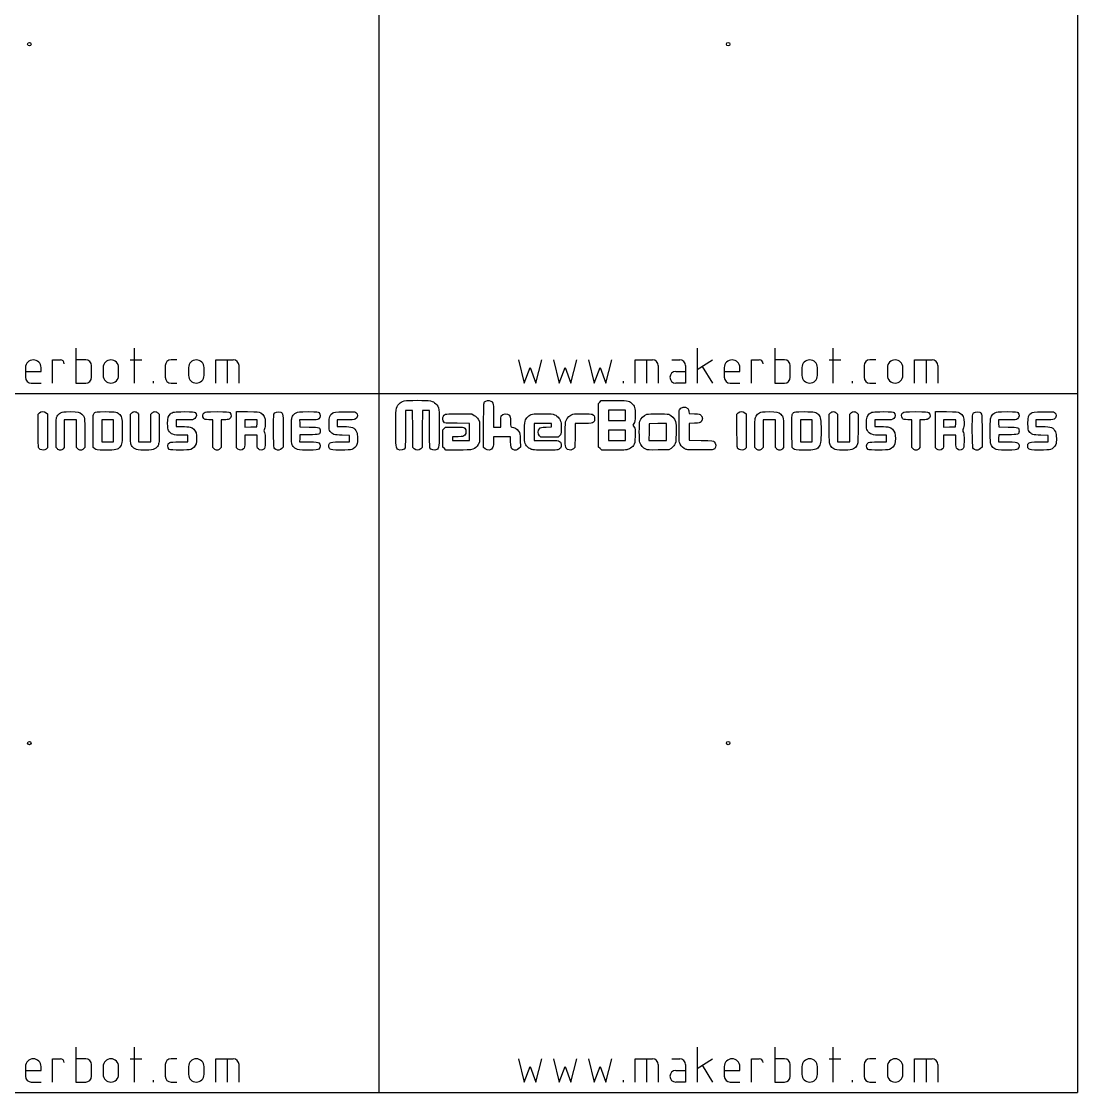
# Model space of a CAD drawing. Header units: millimetres. Extents: x 0 to 600, y 0 to 300.
# Drawn here: x 448.9 to 600, y 0 to 153.2 of the extents above; entities that cross this region are included whole.
import ezdxf

# ---------------------------------------------------------------- set-up
doc = ezdxf.new("R2010")
doc.units = ezdxf.units.MM
doc.layers.get('0').update_dxf_attribs({"linetype": 'CONTINUOUS', "lineweight": 25, "true_color": 0x000000})
doc.layers.add('Text', color=4, linetype='CONTINUOUS', true_color=0x00ffff)

msp = doc.modelspace()

# ---------------------------------------------------------------- linework, layer by layer
for p, q in [((600, 300), (600, 0)), ((500, 200), (500, 100)), ((400, 100), (500, 100)), ((500, 100), (500, 0)), ((500, 100), (600, 100)), ((400, 0), (500, 0)), ((500, 0), (600, 0))]:
    msp.add_line(p, q)
at = {"layer": 'Text'}
for p, q in [((456.67, 106.5), (456.67, 101.5)), ((465, 106.5), (465, 101.5)), ((545.56, 106.5), (545.56, 101.5)), ((556.67, 106.5), (556.67, 101.5)), ((565, 106.5), (565, 101.5)), ((453.33, 101.5), (453.33, 104.83)), ((453.33, 104.83), (454.44, 104.83)), ((458.06, 104.83), (456.67, 104.83)), ((464.44, 104.83), (466.11, 104.83)), ((471.11, 104.83), (470.28, 104.83)), ((476.67, 101.5), (476.67, 104.83)), ((476.67, 104.83), (479.17, 104.83)), ((478.33, 104.83), (478.33, 101.5)), ((520, 104.83), (520.83, 101.5)), ((522.5, 101.5), (523.33, 104.83)), ((525, 104.83), (525.83, 101.5)), ((527.5, 101.5), (528.33, 104.83)), ((530, 104.83), (530.83, 101.5)), ((532.5, 101.5), (533.33, 104.83)), ((536.67, 101.5), (536.67, 104.83)), ((536.67, 104.83), (539.17, 104.83)), ((538.33, 104.83), (538.33, 101.5)), ((541.94, 104.83), (543.06, 104.83)), ((545.56, 103.44), (547.78, 104.83)), ((553.33, 101.5), (553.33, 104.83)), ((553.33, 104.83), (554.44, 104.83)), ((558.06, 104.83), (556.67, 104.83)), ((564.44, 104.83), (566.11, 104.83)), ((571.11, 104.83), (570.28, 104.83)), ((576.67, 101.5), (576.67, 104.83)), ((576.67, 104.83), (579.17, 104.83)), ((578.33, 104.83), (578.33, 101.5)), ((449.44, 103.72), (449.44, 102.33)), ((449.44, 103.17), (451.67, 103.17)), ((451.67, 103.17), (451.67, 103.72)), ((458.89, 102.33), (458.89, 104)), ((460.56, 103.72), (460.56, 102.61)), ((462.78, 102.61), (462.78, 103.72)), ((469.44, 104), (469.44, 102.33)), ((472.78, 103.72), (472.78, 102.61)), ((475, 102.61), (475, 103.72)), ((480, 104), (480, 101.5)), ((520.83, 101.5), (521.67, 103.72)), ((521.67, 103.72), (522.5, 101.5)), ((525.83, 101.5), (526.67, 103.72)), ((526.67, 103.72), (527.5, 101.5)), ((530.83, 101.5), (531.67, 103.72)), ((531.67, 103.72), (532.5, 101.5)), ((540, 104), (540, 101.5)), ((542.5, 103.17), (543.89, 103.17)), ((543.89, 104), (543.89, 101.5)), ((546.29, 103.9), (547.78, 101.5)), ((549.44, 103.72), (549.44, 102.33)), ((549.44, 103.17), (551.67, 103.17)), ((551.67, 103.17), (551.67, 103.72)), ((558.89, 102.33), (558.89, 104)), ((560.56, 103.72), (560.56, 102.61)), ((562.78, 102.61), (562.78, 103.72)), ((569.44, 104), (569.44, 102.33)), ((572.78, 103.72), (572.78, 102.61)), ((575, 102.61), (575, 103.72)), ((580, 104), (580, 101.5)), ((450.28, 101.5), (451.67, 101.5)), ((456.67, 101.5), (458.06, 101.5)), ((467.78, 101.5), (467.78, 101.78)), ((470.28, 101.5), (471.11, 101.5)), ((535, 101.5), (535, 101.78)), ((543.89, 101.5), (542.5, 101.5)), ((550.28, 101.5), (551.67, 101.5)), ((556.67, 101.5), (558.06, 101.5)), ((567.78, 101.5), (567.78, 101.78)), ((570.28, 101.5), (571.11, 101.5)), ((531.45, 98.59), (531.65, 98.8)), ((531.45, 95.47), (531.45, 98.59)), ((531.65, 98.8), (531.85, 99)), ((531.85, 99), (533.57, 99.02)), ((451.26, 97.06), (451.44, 97.24)), ((451.26, 94.71), (451.26, 97.06)), ((452.39, 97.27), (452.58, 97.12)), ((452.58, 97.12), (452.58, 94.67)), ((464.47, 97.06), (464.65, 97.24)), ((464.47, 94.98), (464.47, 97.06)), ((465.46, 97.24), (465.64, 97.06)), ((465.64, 97.06), (465.64, 95.08)), ((467.4, 97.06), (467.58, 97.24)), ((467.4, 95.08), (467.4, 97.06)), ((468.4, 97.24), (468.58, 97.06)), ((468.58, 97.06), (468.58, 94.98)), ((479.66, 94.82), (479.66, 97.42)), ((479.66, 97.42), (481.22, 97.42)), ((504.33, 97.57), (503.82, 97.57)), ((503.82, 97.57), (503.82, 94.97)), ((504.84, 97.57), (504.33, 97.57)), ((504.86, 94.92), (504.84, 97.57)), ((506.25, 97.57), (506.23, 94.92)), ((506.76, 97.57), (506.25, 97.57)), ((507.27, 97.57), (506.76, 97.57)), ((507.27, 94.97), (507.27, 97.57)), ((511.53, 97.11), (513.32, 97.09)), ((513.32, 97.09), (513.67, 96.89)), ((516.44, 96.74), (516.44, 95.22)), ((534.09, 97.64), (532.88, 97.64)), ((532.88, 97.64), (532.88, 96.91)), ((532.88, 96.91), (532.88, 96.17)), ((535.3, 97.64), (534.09, 97.64)), ((535.3, 96.91), (535.3, 97.64)), ((535.3, 96.17), (535.3, 96.91)), ((535.3, 96.91), (535.3, 96.91)), ((544.38, 97.43), (544.42, 97.14)), ((544.42, 97.14), (545.18, 97.12)), ((551.26, 97.06), (551.44, 97.24)), ((551.26, 94.71), (551.26, 97.06)), ((552.39, 97.27), (552.58, 97.12)), ((552.58, 97.12), (552.58, 94.67)), ((564.47, 97.06), (564.65, 97.24)), ((564.47, 94.98), (564.47, 97.06)), ((565.46, 97.24), (565.64, 97.06)), ((565.64, 97.06), (565.64, 95.08)), ((567.4, 97.06), (567.58, 97.24)), ((567.4, 95.08), (567.4, 97.06)), ((568.4, 97.24), (568.58, 97.06)), ((568.58, 97.06), (568.58, 94.98)), ((579.66, 94.82), (579.66, 97.42)), ((579.66, 97.42), (581.22, 97.42)), ((455.88, 96.25), (455, 96.25)), ((455, 96.25), (455, 94.26)), ((456.76, 96.25), (455.88, 96.25)), ((456.76, 94.26), (456.76, 96.25)), ((461.2, 96.25), (460.36, 96.25)), ((460.36, 96.25), (460.36, 94.67)), ((462.04, 96.25), (461.2, 96.25)), ((462.04, 94.67), (462.04, 96.25)), ((465.64, 95.08), (465.64, 93.09)), ((467.4, 93.09), (467.4, 95.08)), ((472.24, 96.25), (471, 96.25)), ((471, 96.25), (471, 95.77)), ((471, 95.77), (471, 95.29)), ((471, 95.29), (471.86, 95.29)), ((476.28, 96.23), (475.69, 96.26)), ((476.28, 94.26), (476.28, 96.23)), ((477.93, 96.25), (477.45, 96.25)), ((477.45, 96.25), (477.45, 94.26)), ((481.71, 96.25), (480.83, 96.25)), ((480.83, 96.25), (480.83, 95.73)), ((480.83, 95.73), (480.83, 95.22)), ((480.83, 95.22), (481.69, 95.24)), ((481.69, 95.24), (482.55, 95.26)), ((482.6, 96.25), (481.71, 96.25)), ((482.55, 95.26), (482.58, 95.75)), ((482.58, 95.75), (482.6, 96.25)), ((482.58, 95.75), (482.58, 95.75)), ((489.95, 96.25), (488.67, 96.25)), ((488.67, 96.25), (488.7, 95.75)), ((488.7, 95.75), (488.72, 95.26)), ((488.72, 95.26), (490.06, 95.22)), ((495.24, 96.25), (494.04, 96.25)), ((494.04, 96.25), (494.04, 95.77)), ((494.04, 95.77), (494.04, 95.29)), ((494.04, 95.29), (494.94, 95.29)), ((509.37, 95.01), (509.57, 95.22)), ((509.57, 95.22), (510.84, 95.22)), ((512.99, 95.73), (511.22, 95.75)), ((512.99, 94.52), (512.99, 95.73)), ((514.22, 96.34), (514.42, 95.99)), ((514.42, 95.99), (514.42, 94.52)), ((515.01, 92.27), (515.01, 95.46)), ((516.44, 95.22), (516.95, 95.22)), ((516.95, 95.22), (517.47, 95.22)), ((517.47, 95.22), (517.47, 95.96)), ((523.48, 95.73), (522.24, 95.73)), ((522.24, 95.73), (522.24, 94.52)), ((524.73, 95.73), (523.48, 95.73)), ((523.96, 95.21), (524.73, 95.23)), ((524.73, 95.48), (524.73, 95.73)), ((524.73, 95.23), (524.73, 95.48)), ((528.12, 95.73), (528.09, 94)), ((529.33, 95.73), (528.12, 95.73)), ((531.45, 92.35), (531.45, 95.47)), ((532.88, 96.17), (534.09, 96.17)), ((534.09, 96.17), (535.3, 96.17)), ((536.52, 95.73), (536.36, 95.48)), ((536.36, 95.48), (536.53, 95.22)), ((538.71, 95.7), (538.69, 94.51)), ((539.94, 95.72), (538.71, 95.7)), ((541.17, 95.74), (539.94, 95.72)), ((541.17, 94.53), (541.17, 95.74)), ((545.17, 95.75), (544.4, 95.72)), ((544.4, 95.72), (544.4, 94.52)), ((555.88, 96.25), (555, 96.25)), ((555, 96.25), (555, 94.26)), ((556.76, 96.25), (555.88, 96.25)), ((556.76, 94.26), (556.76, 96.25)), ((561.2, 96.25), (560.36, 96.25)), ((560.36, 96.25), (560.36, 94.67)), ((562.04, 96.25), (561.2, 96.25)), ((562.04, 94.67), (562.04, 96.25)), ((565.64, 95.08), (565.64, 93.09)), ((567.4, 93.09), (567.4, 95.08)), ((572.24, 96.25), (571, 96.25)), ((571, 96.25), (571, 95.77)), ((571, 95.77), (571, 95.29)), ((571, 95.29), (571.86, 95.29)), ((576.28, 96.23), (575.69, 96.26)), ((576.28, 94.26), (576.28, 96.23)), ((577.93, 96.25), (577.45, 96.25)), ((577.45, 96.25), (577.45, 94.26)), ((581.71, 96.25), (580.83, 96.25)), ((580.83, 96.25), (580.83, 95.73)), ((580.83, 95.73), (580.83, 95.22)), ((580.83, 95.22), (581.69, 95.24)), ((581.69, 95.24), (582.55, 95.26)), ((582.6, 96.25), (581.71, 96.25)), ((582.55, 95.26), (582.58, 95.75)), ((582.58, 95.75), (582.6, 96.25)), ((582.58, 95.75), (582.58, 95.75)), ((589.95, 96.25), (588.67, 96.25)), ((588.67, 96.25), (588.7, 95.75)), ((588.7, 95.75), (588.72, 95.26)), ((588.72, 95.26), (590.06, 95.22)), ((595.24, 96.25), (594.04, 96.25)), ((594.04, 96.25), (594.04, 95.77)), ((594.04, 95.77), (594.04, 95.29)), ((594.04, 95.29), (594.94, 95.29)), ((452.58, 94.67), (452.58, 92.22)), ((453.83, 92.28), (453.83, 94.39)), ((455, 94.26), (455, 92.28)), ((456.76, 92.28), (456.76, 94.26)), ((457.94, 94.34), (457.94, 92.28)), ((459.15, 92.27), (459.12, 94.46)), ((460.36, 94.67), (460.36, 93.09)), ((462.04, 93.09), (462.04, 94.67)), ((462.04, 94.67), (462.04, 94.67)), ((472.68, 94.05), (471.86, 94.05)), ((472.68, 93.57), (472.68, 94.05)), ((472.68, 93.09), (472.68, 93.57)), ((476.28, 92.28), (476.28, 94.26)), ((477.45, 94.26), (477.45, 92.28)), ((479.66, 92.22), (479.66, 94.82)), ((481.71, 94.05), (480.83, 94.05)), ((480.83, 94.05), (480.83, 93.16)), ((482.59, 94.05), (481.71, 94.05)), ((482.59, 93.16), (482.59, 94.05)), ((486.33, 94.62), (486.33, 92.35)), ((488.7, 93.59), (488.67, 93.09)), ((488.72, 94.08), (488.7, 93.59)), ((490.03, 94.1), (488.72, 94.08)), ((495.8, 94.03), (494.75, 94.06)), ((495.8, 93.56), (495.8, 94.03)), ((495.8, 93.09), (495.8, 93.56)), ((504.88, 92.27), (504.86, 94.92)), ((506.23, 94.92), (506.2, 92.27)), ((509.18, 94.81), (509.37, 95.01)), ((509.18, 93.58), (509.18, 94.81)), ((509.18, 92.35), (509.18, 93.58)), ((511.35, 93.84), (510.57, 93.81)), ((510.57, 93.81), (510.57, 93.56)), ((510.57, 93.56), (510.57, 93.31)), ((512.99, 93.31), (512.99, 94.52)), ((514.42, 94.52), (514.42, 93.06)), ((517.65, 93.83), (516.44, 93.83)), ((516.44, 93.83), (516.44, 93.2)), ((518.86, 93.83), (517.65, 93.83)), ((518.86, 93.13), (518.86, 93.83)), ((522.24, 94.52), (522.24, 93.31)), ((523.19, 93.79), (523, 93.98)), ((524.44, 93.79), (523.19, 93.79)), ((525.68, 93.79), (524.44, 93.79)), ((525.89, 93.99), (525.68, 93.79)), ((528.09, 94), (528.07, 92.27)), ((534.09, 94.78), (532.88, 94.78)), ((532.88, 94.78), (532.88, 94.05)), ((532.88, 94.05), (532.88, 93.31)), ((535.3, 94.78), (534.09, 94.78)), ((535.3, 94.05), (535.3, 94.78)), ((535.3, 93.31), (535.3, 94.05)), ((535.3, 94.05), (535.3, 94.05)), ((538.69, 94.51), (538.67, 93.31)), ((541.17, 93.31), (541.17, 94.53)), ((541.17, 94.53), (541.17, 94.53)), ((544.4, 94.52), (544.4, 93.32)), ((552.58, 94.67), (552.58, 92.22)), ((553.83, 92.28), (553.83, 94.39)), ((555, 94.26), (555, 92.28)), ((556.76, 92.28), (556.76, 94.26)), ((557.94, 94.34), (557.94, 92.28)), ((559.15, 92.27), (559.12, 94.46)), ((560.36, 94.67), (560.36, 93.09)), ((562.04, 93.09), (562.04, 94.67)), ((562.04, 94.67), (562.04, 94.67)), ((572.68, 94.05), (571.86, 94.05)), ((572.68, 93.57), (572.68, 94.05)), ((572.68, 93.09), (572.68, 93.57)), ((576.28, 92.28), (576.28, 94.26)), ((577.45, 94.26), (577.45, 92.28)), ((579.66, 92.22), (579.66, 94.82)), ((581.71, 94.05), (580.83, 94.05)), ((580.83, 94.05), (580.83, 93.16)), ((582.59, 94.05), (581.71, 94.05)), ((582.59, 93.16), (582.59, 94.05)), ((586.33, 94.62), (586.33, 92.35)), ((588.7, 93.59), (588.67, 93.09)), ((588.72, 94.08), (588.7, 93.59)), ((590.03, 94.1), (588.72, 94.08)), ((595.8, 94.03), (594.75, 94.06)), ((595.8, 93.56), (595.8, 94.03)), ((595.8, 93.09), (595.8, 93.56)), ((451.57, 91.99), (451.57, 91.99)), ((452.58, 92.22), (452.39, 92.07)), ((454.01, 92.1), (453.83, 92.28)), ((454.01, 92.1), (454.01, 92.1)), ((455, 92.28), (454.82, 92.1)), ((456.94, 92.1), (456.76, 92.28)), ((457.94, 92.28), (457.76, 92.1)), ((459.35, 92.1), (459.15, 92.27)), ((459.35, 92.1), (459.35, 92.1)), ((460.36, 93.09), (461.2, 93.09)), ((461.2, 93.09), (462.04, 93.09)), ((465.12, 92.09), (465.12, 92.09)), ((465.64, 93.09), (466.52, 93.09)), ((466.52, 93.09), (467.4, 93.09)), ((470.02, 92.01), (470.02, 92.01)), ((471.48, 93.09), (472.68, 93.09)), ((476.46, 92.1), (476.28, 92.28)), ((476.46, 92.1), (476.46, 92.1)), ((477.45, 92.28), (477.27, 92.1)), ((479.85, 92.07), (479.66, 92.22)), ((479.85, 92.07), (479.85, 92.07)), ((485.26, 92), (485.26, 92)), ((486.33, 92.35), (486.12, 92.13)), ((488.16, 92.09), (488.16, 92.09)), ((488.67, 93.09), (489.95, 93.09)), ((493.06, 92.07), (493.06, 92.07)), ((494.52, 93.09), (495.8, 93.09)), ((502.77, 92), (502.77, 92)), ((505.09, 92.1), (504.88, 92.27)), ((506.2, 92.27), (506, 92.1)), ((509.39, 92.13), (509.18, 92.35)), ((509.61, 91.92), (509.39, 92.13)), ((509.39, 92.13), (509.39, 92.13)), ((510.57, 93.31), (511.78, 93.31)), ((511.78, 93.31), (512.99, 93.31)), ((514.42, 93.06), (514.22, 92.71)), ((515.22, 92.1), (515.01, 92.27)), ((515.22, 92.1), (515.22, 92.1)), ((520.27, 92.36), (520.05, 92.14)), ((520.25, 93.34), (520.27, 92.36)), ((521.76, 92.06), (521.76, 92.06)), ((522.24, 93.31), (523.96, 93.31)), ((527.01, 92.01), (527.01, 92.01)), ((528.07, 92.27), (527.87, 92.1)), ((531.69, 92.13), (531.45, 92.35)), ((531.93, 91.92), (531.69, 92.13)), ((531.69, 92.13), (531.69, 92.13)), ((532.88, 93.31), (534.09, 93.31)), ((534.09, 93.31), (535.3, 93.31)), ((538.2, 92.05), (538.2, 92.05)), ((538.67, 93.31), (539.92, 93.31)), ((539.92, 93.31), (541.17, 93.31)), ((541.51, 91.96), (540, 91.94)), ((541.82, 92.16), (541.51, 91.96)), ((543.99, 92.01), (543.99, 92.01)), ((544.4, 93.32), (546.12, 93.3)), ((551.57, 91.99), (551.57, 91.99)), ((552.58, 92.22), (552.39, 92.07)), ((554.01, 92.1), (553.83, 92.28)), ((554.01, 92.1), (554.01, 92.1)), ((555, 92.28), (554.82, 92.1)), ((556.94, 92.1), (556.76, 92.28)), ((557.94, 92.28), (557.76, 92.1)), ((559.35, 92.1), (559.15, 92.27)), ((559.35, 92.1), (559.35, 92.1)), ((560.36, 93.09), (561.2, 93.09)), ((561.2, 93.09), (562.04, 93.09)), ((565.12, 92.09), (565.12, 92.09)), ((565.64, 93.09), (566.52, 93.09)), ((566.52, 93.09), (567.4, 93.09)), ((570.02, 92.01), (570.02, 92.01)), ((571.48, 93.09), (572.68, 93.09)), ((576.46, 92.1), (576.28, 92.28)), ((576.46, 92.1), (576.46, 92.1)), ((577.45, 92.28), (577.27, 92.1)), ((579.85, 92.07), (579.66, 92.22)), ((579.85, 92.07), (579.85, 92.07)), ((585.26, 92), (585.26, 92)), ((586.33, 92.35), (586.12, 92.13)), ((588.16, 92.09), (588.16, 92.09)), ((588.67, 93.09), (589.95, 93.09)), ((593.06, 92.07), (593.06, 92.07)), ((594.52, 93.09), (595.8, 93.09)), ((511.36, 91.92), (509.61, 91.92)), ((533.71, 91.92), (531.93, 91.92)), ((456.67, 6.5), (456.67, 1.5)), ((465, 6.5), (465, 1.5)), ((545.56, 6.5), (545.56, 1.5)), ((556.67, 6.5), (556.67, 1.5)), ((565, 6.5), (565, 1.5)), ((453.33, 1.5), (453.33, 4.83)), ((453.33, 4.83), (454.44, 4.83)), ((458.06, 4.83), (456.67, 4.83)), ((464.44, 4.83), (466.11, 4.83)), ((471.11, 4.83), (470.28, 4.83)), ((476.67, 1.5), (476.67, 4.83)), ((476.67, 4.83), (479.17, 4.83)), ((478.33, 4.83), (478.33, 1.5)), ((520, 4.83), (520.83, 1.5)), ((522.5, 1.5), (523.33, 4.83)), ((525, 4.83), (525.83, 1.5)), ((527.5, 1.5), (528.33, 4.83)), ((530, 4.83), (530.83, 1.5)), ((532.5, 1.5), (533.33, 4.83)), ((536.67, 1.5), (536.67, 4.83)), ((536.67, 4.83), (539.17, 4.83)), ((538.33, 4.83), (538.33, 1.5)), ((541.94, 4.83), (543.06, 4.83)), ((545.56, 3.44), (547.78, 4.83)), ((553.33, 1.5), (553.33, 4.83)), ((553.33, 4.83), (554.44, 4.83)), ((558.06, 4.83), (556.67, 4.83)), ((564.44, 4.83), (566.11, 4.83)), ((571.11, 4.83), (570.28, 4.83)), ((576.67, 1.5), (576.67, 4.83)), ((576.67, 4.83), (579.17, 4.83)), ((578.33, 4.83), (578.33, 1.5)), ((449.44, 3.72), (449.44, 2.33)), ((449.44, 3.17), (451.67, 3.17)), ((451.67, 3.17), (451.67, 3.72)), ((458.89, 2.33), (458.89, 4)), ((460.56, 3.72), (460.56, 2.61)), ((462.78, 2.61), (462.78, 3.72)), ((469.44, 4), (469.44, 2.33)), ((472.78, 3.72), (472.78, 2.61)), ((475, 2.61), (475, 3.72)), ((480, 4), (480, 1.5)), ((520.83, 1.5), (521.67, 3.72)), ((521.67, 3.72), (522.5, 1.5)), ((525.83, 1.5), (526.67, 3.72)), ((526.67, 3.72), (527.5, 1.5)), ((530.83, 1.5), (531.67, 3.72)), ((531.67, 3.72), (532.5, 1.5)), ((540, 4), (540, 1.5)), ((542.5, 3.17), (543.89, 3.17)), ((543.89, 4), (543.89, 1.5)), ((546.29, 3.9), (547.78, 1.5)), ((549.44, 3.72), (549.44, 2.33)), ((549.44, 3.17), (551.67, 3.17)), ((551.67, 3.17), (551.67, 3.72)), ((558.89, 2.33), (558.89, 4)), ((560.56, 3.72), (560.56, 2.61)), ((562.78, 2.61), (562.78, 3.72)), ((569.44, 4), (569.44, 2.33)), ((572.78, 3.72), (572.78, 2.61)), ((575, 2.61), (575, 3.72)), ((580, 4), (580, 1.5)), ((467.78, 1.5), (467.78, 1.78)), ((535, 1.5), (535, 1.78)), ((567.78, 1.5), (567.78, 1.78)), ((450.28, 1.5), (451.67, 1.5)), ((456.67, 1.5), (458.06, 1.5)), ((470.28, 1.5), (471.11, 1.5)), ((543.89, 1.5), (542.5, 1.5)), ((550.28, 1.5), (551.67, 1.5)), ((556.67, 1.5), (558.06, 1.5)), ((570.28, 1.5), (571.11, 1.5))]:
    msp.add_line(p, q, dxfattribs=at)
for centre in [(450, 150), (550, 150), (450, 50), (550, 50)]:
    msp.add_circle(centre, 0.25, dxfattribs=at)
for centre, radius, start, end in [((450.56, 103.72), 1.11, 0, 180), ((454.44, 104.28), 0.556, 0, 90), ((458.06, 104), 0.833, 0, 90), ((461.67, 103.72), 1.11, 0, 180), ((470.28, 104), 0.833, 90, 180), ((473.89, 103.72), 1.11, 0, 180), ((479.17, 104), 0.833, 0, 90), ((539.17, 104), 0.833, 0, 90), ((543.06, 104), 0.833, 0, 90), ((550.56, 103.72), 1.11, 0, 180), ((554.44, 104.28), 0.556, 0, 90), ((558.06, 104), 0.833, 0, 90), ((561.67, 103.72), 1.11, 0, 180), ((570.28, 104), 0.833, 90, 180), ((573.89, 103.72), 1.11, 0, 180), ((579.17, 104), 0.833, 0, 90), ((542.5, 102.33), 0.833, 90, 270), ((450.28, 102.33), 0.833, 180, 270), ((458.06, 102.33), 0.833, 270, 0), ((461.67, 102.61), 1.11, 180, 0), ((470.28, 102.33), 0.833, 180, 270), ((473.89, 102.61), 1.11, 180, 0), ((550.28, 102.33), 0.833, 180, 270), ((558.06, 102.33), 0.833, 270, 0), ((561.67, 102.61), 1.11, 180, 0), ((570.28, 102.33), 0.833, 180, 270), ((573.89, 102.61), 1.11, 180, 0), ((450.56, 3.72), 1.11, 0, 180), ((454.44, 4.28), 0.556, 0, 90), ((458.06, 4), 0.833, 0, 90), ((461.67, 3.72), 1.11, 0, 180), ((470.28, 4), 0.833, 90, 180), ((473.89, 3.72), 1.11, 0, 180), ((479.17, 4), 0.833, 0, 90), ((539.17, 4), 0.833, 0, 90), ((543.06, 4), 0.833, 0, 90), ((550.56, 3.72), 1.11, 0, 180), ((554.44, 4.28), 0.556, 0, 90), ((558.06, 4), 0.833, 0, 90), ((561.67, 3.72), 1.11, 0, 180), ((570.28, 4), 0.833, 90, 180), ((573.89, 3.72), 1.11, 0, 180), ((579.17, 4), 0.833, 0, 90), ((542.5, 2.33), 0.833, 90, 270), ((450.28, 2.33), 0.833, 180, 270), ((458.06, 2.33), 0.833, 270, 0), ((461.67, 2.61), 1.11, 180, 0), ((470.28, 2.33), 0.833, 180, 270), ((473.89, 2.61), 1.11, 180, 0), ((550.28, 2.33), 0.833, 180, 270), ((558.06, 2.33), 0.833, 270, 0), ((561.67, 2.61), 1.11, 180, 0), ((570.28, 2.33), 0.833, 180, 270), ((573.89, 2.61), 1.11, 180, 0)]:
    msp.add_arc(centre, radius, start, end, dxfattribs=at)
for points in [[(502.43, 94.99), (502.43, 97.8), (502.46, 98.03), (502.88, 98.5)], [(502.88, 98.5), (503.33, 98.98), (503.6, 99.04), (505.55, 99.04)], [(505.55, 99.04), (507.42, 99.04), (507.72, 98.98), (508.16, 98.55)], [(508.16, 98.55), (508.64, 98.08), (508.66, 97.89), (508.66, 95.06)], [(515.01, 95.46), (515.01, 98.49), (515.02, 98.66), (515.15, 98.81)], [(515.15, 98.81), (515.34, 99.02), (515.74, 99.08), (516.04, 98.94)], [(516.04, 98.94), (516.39, 98.77), (516.44, 98.51), (516.44, 96.74)], [(533.57, 99.02), (535.51, 99.05), (535.75, 99.01), (536.18, 98.63)], [(536.18, 98.63), (536.63, 98.22), (536.69, 98.01), (536.69, 96.93)], [(543.02, 97.66), (543.14, 98.08), (543.9, 98.21), (544.21, 97.87)], [(451.44, 97.24), (451.67, 97.47), (452.11, 97.49), (452.39, 97.27)], [(453.83, 94.39), (453.83, 96.44), (453.83, 96.51), (453.99, 96.79)], [(453.99, 96.79), (454.09, 96.97), (454.28, 97.14), (454.48, 97.25)], [(454.48, 97.25), (454.77, 97.41), (454.9, 97.42), (455.85, 97.42)], [(455.85, 97.42), (456.97, 97.42), (457.19, 97.38), (457.52, 97.07)], [(457.52, 97.07), (457.92, 96.7), (457.94, 96.58), (457.94, 94.34)], [(459.12, 94.46), (459.11, 95.67), (459.12, 96.76), (459.15, 96.89)], [(459.15, 96.89), (459.17, 97.02), (459.26, 97.19), (459.35, 97.28)], [(459.35, 97.28), (459.49, 97.41), (459.61, 97.42), (460.89, 97.42)], [(460.89, 97.42), (462.42, 97.42), (462.62, 97.38), (462.94, 96.99)], [(462.94, 96.99), (463.25, 96.63), (463.29, 96.33), (463.29, 94.67)], [(464.65, 97.24), (464.76, 97.36), (464.91, 97.42), (465.05, 97.42)], [(465.05, 97.42), (465.2, 97.42), (465.35, 97.36), (465.46, 97.24)], [(467.58, 97.24), (467.69, 97.36), (467.85, 97.42), (467.99, 97.42)], [(467.99, 97.42), (468.13, 97.42), (468.28, 97.36), (468.4, 97.24)], [(469.79, 95.73), (469.79, 96.56), (469.86, 96.79), (470.2, 97.11)], [(470.2, 97.11), (470.5, 97.38), (470.74, 97.42), (472.17, 97.42)], [(472.17, 97.42), (473.41, 97.42), (473.57, 97.41), (473.72, 97.28)], [(473.72, 97.28), (473.97, 97.08), (473.95, 96.65), (473.69, 96.42)], [(474.95, 96.46), (474.75, 96.71), (474.77, 97.08), (475.01, 97.27)], [(475.01, 97.27), (475.19, 97.41), (475.29, 97.42), (476.86, 97.42)], [(476.86, 97.42), (478.21, 97.42), (478.55, 97.4), (478.68, 97.31)], [(478.68, 97.31), (479, 97.08), (478.95, 96.5), (478.58, 96.33)], [(481.22, 97.42), (482.71, 97.42), (482.8, 97.41), (483.11, 97.25)], [(483.11, 97.25), (483.59, 97), (483.76, 96.61), (483.76, 95.83)], [(485.02, 92.26), (484.93, 92.45), (484.9, 96.73), (484.99, 97.04)], [(484.99, 97.04), (485.07, 97.35), (485.61, 97.51), (485.99, 97.34)], [(485.99, 97.34), (486.31, 97.19), (486.33, 97.03), (486.33, 94.62)], [(487.51, 94.67), (487.51, 96.36), (487.51, 96.45), (487.67, 96.76)], [(487.67, 96.76), (487.79, 97), (487.93, 97.14), (488.16, 97.26)], [(488.16, 97.26), (488.47, 97.41), (488.59, 97.42), (489.91, 97.42)], [(489.91, 97.42), (491.22, 97.42), (491.33, 97.41), (491.47, 97.28)], [(491.47, 97.28), (491.69, 97.05), (491.67, 96.59), (491.42, 96.4)], [(492.9, 95.73), (492.9, 96.76), (492.94, 96.89), (493.41, 97.23)], [(493.41, 97.23), (493.59, 97.37), (493.73, 97.39), (495.08, 97.41)], [(495.08, 97.41), (496.29, 97.43), (496.57, 97.41), (496.71, 97.32)], [(496.71, 97.32), (497.05, 97.1), (497.01, 96.5), (496.63, 96.33)], [(509.32, 95.94), (509.16, 96.14), (509.13, 96.52), (509.26, 96.79)], [(509.26, 96.79), (509.41, 97.11), (509.61, 97.14), (511.53, 97.11)], [(513.67, 96.89), (513.89, 96.76), (514.09, 96.56), (514.22, 96.34)], [(517.47, 95.96), (517.47, 96.37), (517.5, 96.76), (517.54, 96.83)], [(517.54, 96.83), (517.72, 97.16), (518.41, 97.2), (518.69, 96.9)], [(518.69, 96.9), (518.8, 96.77), (518.83, 96.61), (518.85, 95.98)], [(520.84, 94.54), (520.85, 96.06), (520.9, 96.3), (521.33, 96.7)], [(521.33, 96.7), (521.71, 97.06), (522.06, 97.13), (523.42, 97.13)], [(523.42, 97.13), (524.94, 97.13), (525.24, 97.06), (525.66, 96.65)], [(525.66, 96.65), (526.04, 96.26), (526.15, 95.83), (526.12, 94.87)], [(526.8, 96.17), (526.95, 96.52), (527.44, 96.95), (527.79, 97.05)], [(527.79, 97.05), (528.18, 97.16), (530.35, 97.15), (530.55, 97.04)], [(530.55, 97.04), (530.81, 96.91), (530.89, 96.75), (530.89, 96.41)], [(536.69, 96.93), (536.69, 96.06), (536.68, 95.95), (536.52, 95.73)], [(537.36, 96.05), (537.46, 96.42), (537.96, 96.92), (538.35, 97.04)], [(538.35, 97.04), (538.76, 97.16), (541.08, 97.16), (541.49, 97.04)], [(541.49, 97.04), (541.9, 96.92), (542.36, 96.44), (542.48, 96.02)], [(542.97, 95.29), (542.97, 96.48), (542.99, 97.55), (543.02, 97.66)], [(544.21, 97.87), (544.28, 97.79), (544.35, 97.6), (544.38, 97.43)], [(545.18, 97.12), (545.92, 97.09), (545.96, 97.08), (546.13, 96.89)], [(546.13, 96.89), (546.24, 96.76), (546.31, 96.59), (546.31, 96.43)], [(551.44, 97.24), (551.67, 97.47), (552.11, 97.49), (552.39, 97.27)], [(553.83, 94.39), (553.83, 96.44), (553.83, 96.51), (553.99, 96.79)], [(553.99, 96.79), (554.09, 96.97), (554.28, 97.14), (554.48, 97.25)], [(554.48, 97.25), (554.77, 97.41), (554.9, 97.42), (555.85, 97.42)], [(555.85, 97.42), (556.97, 97.42), (557.19, 97.38), (557.52, 97.07)], [(557.52, 97.07), (557.92, 96.7), (557.94, 96.58), (557.94, 94.34)], [(559.12, 94.46), (559.11, 95.67), (559.12, 96.76), (559.15, 96.89)], [(559.15, 96.89), (559.17, 97.02), (559.26, 97.19), (559.35, 97.28)], [(559.35, 97.28), (559.49, 97.41), (559.61, 97.42), (560.89, 97.42)], [(560.89, 97.42), (562.42, 97.42), (562.62, 97.38), (562.94, 96.99)], [(562.94, 96.99), (563.25, 96.63), (563.29, 96.33), (563.29, 94.67)], [(564.65, 97.24), (564.76, 97.36), (564.91, 97.42), (565.05, 97.42)], [(565.05, 97.42), (565.2, 97.42), (565.35, 97.36), (565.46, 97.24)], [(567.58, 97.24), (567.69, 97.36), (567.85, 97.42), (567.99, 97.42)], [(567.99, 97.42), (568.13, 97.42), (568.28, 97.36), (568.4, 97.24)], [(569.79, 95.73), (569.79, 96.56), (569.86, 96.79), (570.2, 97.11)], [(570.2, 97.11), (570.5, 97.38), (570.74, 97.42), (572.17, 97.42)], [(572.17, 97.42), (573.41, 97.42), (573.57, 97.41), (573.72, 97.28)], [(573.72, 97.28), (573.97, 97.08), (573.95, 96.65), (573.69, 96.42)], [(574.95, 96.46), (574.75, 96.71), (574.77, 97.08), (575.01, 97.27)], [(575.01, 97.27), (575.19, 97.41), (575.29, 97.42), (576.86, 97.42)], [(576.86, 97.42), (578.21, 97.42), (578.55, 97.4), (578.68, 97.31)], [(578.68, 97.31), (579, 97.08), (578.95, 96.5), (578.58, 96.33)], [(581.22, 97.42), (582.71, 97.42), (582.8, 97.41), (583.11, 97.25)], [(583.11, 97.25), (583.59, 97), (583.76, 96.61), (583.76, 95.83)], [(585.02, 92.26), (584.93, 92.45), (584.9, 96.73), (584.99, 97.04)], [(584.99, 97.04), (585.07, 97.35), (585.61, 97.51), (585.99, 97.34)], [(585.99, 97.34), (586.31, 97.19), (586.33, 97.03), (586.33, 94.62)], [(587.51, 94.67), (587.51, 96.36), (587.51, 96.45), (587.67, 96.76)], [(587.67, 96.76), (587.79, 97), (587.93, 97.14), (588.16, 97.26)], [(588.16, 97.26), (588.47, 97.41), (588.59, 97.42), (589.91, 97.42)], [(589.91, 97.42), (591.22, 97.42), (591.33, 97.41), (591.47, 97.28)], [(591.47, 97.28), (591.69, 97.05), (591.67, 96.59), (591.42, 96.4)], [(592.9, 95.73), (592.9, 96.76), (592.94, 96.89), (593.41, 97.23)], [(593.41, 97.23), (593.59, 97.37), (593.73, 97.39), (595.08, 97.41)], [(595.08, 97.41), (596.29, 97.43), (596.57, 97.41), (596.71, 97.32)], [(596.71, 97.32), (597.05, 97.1), (597.01, 96.5), (596.63, 96.33)], [(469.93, 94.71), (469.81, 94.92), (469.79, 95.09), (469.79, 95.73)], [(471.86, 95.29), (472.33, 95.29), (472.85, 95.26), (473.01, 95.21)], [(473.69, 96.42), (473.49, 96.25), (473.44, 96.25), (472.24, 96.25)], [(473.01, 95.21), (473.38, 95.11), (473.75, 94.74), (473.85, 94.37)], [(475.69, 96.26), (475.17, 96.28), (475.07, 96.31), (474.95, 96.46)], [(478.58, 96.33), (478.48, 96.29), (478.19, 96.25), (477.93, 96.25)], [(483.76, 95.83), (483.76, 95.45), (483.72, 95.12), (483.65, 94.95)], [(491.42, 96.4), (491.24, 96.26), (491.13, 96.25), (489.95, 96.25)], [(490.06, 95.22), (491.57, 95.18), (491.62, 95.16), (491.62, 94.63)], [(493.05, 94.58), (492.92, 94.77), (492.9, 94.89), (492.9, 95.73)], [(494.94, 95.29), (496.19, 95.29), (496.55, 95.14), (496.83, 94.52)], [(496.63, 96.33), (496.52, 96.28), (495.99, 96.25), (495.24, 96.25)], [(508.66, 95.06), (508.66, 92.42), (508.63, 92.17), (508.31, 92)], [(511.22, 95.75), (509.47, 95.77), (509.46, 95.77), (509.32, 95.94)], [(510.84, 95.22), (512.1, 95.22), (512.12, 95.22), (512.3, 95.04)], [(512.3, 95.04), (512.54, 94.79), (512.55, 94.35), (512.3, 94.07)], [(518.85, 95.98), (518.87, 95.26), (518.88, 95.22), (519.03, 95.22)], [(519.03, 95.22), (519.35, 95.22), (519.8, 94.94), (520.01, 94.63)], [(522.99, 94.98), (523.18, 95.17), (523.24, 95.19), (523.96, 95.21)], [(526.66, 94.3), (526.68, 95.56), (526.71, 95.97), (526.8, 96.17)], [(530.72, 95.91), (530.54, 95.74), (530.51, 95.73), (529.33, 95.73)], [(530.89, 96.41), (530.9, 96.17), (530.85, 96.05), (530.72, 95.91)], [(536.53, 95.22), (536.69, 94.98), (536.7, 94.92), (536.68, 93.93)], [(537.36, 93), (537.26, 93.36), (537.26, 95.69), (537.36, 96.05)], [(542.48, 96.02), (542.55, 95.79), (542.57, 95.27), (542.55, 94.33)], [(543.12, 92.79), (542.97, 93.11), (542.97, 93.24), (542.97, 95.29)], [(546.13, 95.98), (545.96, 95.78), (545.92, 95.77), (545.17, 95.75)], [(546.31, 96.43), (546.31, 96.27), (546.24, 96.11), (546.13, 95.98)], [(569.93, 94.71), (569.81, 94.92), (569.79, 95.09), (569.79, 95.73)], [(571.86, 95.29), (572.33, 95.29), (572.85, 95.26), (573.01, 95.21)], [(573.69, 96.42), (573.49, 96.25), (573.44, 96.25), (572.24, 96.25)], [(573.01, 95.21), (573.38, 95.11), (573.75, 94.74), (573.85, 94.37)], [(575.69, 96.26), (575.17, 96.28), (575.07, 96.31), (574.95, 96.46)], [(578.58, 96.33), (578.48, 96.29), (578.19, 96.25), (577.93, 96.25)], [(583.76, 95.83), (583.76, 95.45), (583.72, 95.12), (583.65, 94.95)], [(591.42, 96.4), (591.24, 96.26), (591.13, 96.25), (589.95, 96.25)], [(590.06, 95.22), (591.57, 95.18), (591.62, 95.16), (591.62, 94.63)], [(593.05, 94.58), (592.92, 94.77), (592.9, 94.89), (592.9, 95.73)], [(594.94, 95.29), (596.19, 95.29), (596.55, 95.14), (596.83, 94.52)], [(596.63, 96.33), (596.52, 96.28), (595.99, 96.25), (595.24, 96.25)], [(451.34, 92.2), (451.29, 92.3), (451.26, 93.18), (451.26, 94.71)], [(463.29, 94.67), (463.29, 93.01), (463.25, 92.71), (462.94, 92.35)], [(464.64, 92.58), (464.47, 92.89), (464.47, 92.95), (464.47, 94.98)], [(468.58, 94.98), (468.58, 92.97), (468.57, 92.89), (468.41, 92.58)], [(471.86, 94.05), (470.62, 94.05), (470.25, 94.18), (469.93, 94.71)], [(473.85, 94.37), (473.95, 94.01), (473.96, 93.14), (473.86, 92.8)], [(483.65, 94.95), (483.55, 94.71), (483.55, 94.66), (483.66, 94.43)], [(483.66, 94.43), (483.75, 94.23), (483.77, 93.99), (483.75, 93.19)], [(487.68, 92.58), (487.51, 92.88), (487.51, 92.96), (487.51, 94.67)], [(491.62, 94.63), (491.62, 94.16), (491.52, 94.13), (490.03, 94.1)], [(494.75, 94.06), (493.61, 94.09), (493.37, 94.16), (493.05, 94.58)], [(496.83, 94.52), (497, 94.16), (497.02, 93.06), (496.87, 92.71)], [(502.77, 92), (502.46, 92.18), (502.43, 92.44), (502.43, 94.99)], [(503.82, 94.97), (503.82, 93.54), (503.8, 92.32), (503.77, 92.25)], [(507.31, 92.25), (507.29, 92.32), (507.27, 93.54), (507.27, 94.97)], [(512.3, 94.07), (512.13, 93.87), (512.09, 93.86), (511.35, 93.84)], [(520.01, 94.63), (520.21, 94.33), (520.22, 94.27), (520.25, 93.34)], [(521.27, 92.4), (520.89, 92.81), (520.84, 93.04), (520.84, 94.54)], [(523, 93.98), (522.72, 94.26), (522.72, 94.71), (522.99, 94.98)], [(526.12, 94.87), (526.09, 94.25), (526.07, 94.18), (525.89, 93.99)], [(527.01, 92.01), (526.68, 92.18), (526.63, 92.52), (526.66, 94.3)], [(536.68, 93.93), (536.66, 92.93), (536.65, 92.89), (536.45, 92.59)], [(542.55, 94.33), (542.53, 92.99), (542.52, 92.97), (542.32, 92.67)], [(551.34, 92.2), (551.29, 92.3), (551.26, 93.18), (551.26, 94.71)], [(563.29, 94.67), (563.29, 93.01), (563.25, 92.71), (562.94, 92.35)], [(564.64, 92.58), (564.47, 92.89), (564.47, 92.95), (564.47, 94.98)], [(568.58, 94.98), (568.58, 92.97), (568.57, 92.89), (568.41, 92.58)], [(571.86, 94.05), (570.62, 94.05), (570.25, 94.18), (569.93, 94.71)], [(573.85, 94.37), (573.95, 94.01), (573.96, 93.14), (573.86, 92.8)], [(583.65, 94.95), (583.55, 94.71), (583.55, 94.66), (583.66, 94.43)], [(583.66, 94.43), (583.75, 94.23), (583.77, 93.99), (583.75, 93.19)], [(587.68, 92.58), (587.51, 92.88), (587.51, 92.96), (587.51, 94.67)], [(591.62, 94.63), (591.62, 94.16), (591.52, 94.13), (590.03, 94.1)], [(594.75, 94.06), (593.61, 94.09), (593.37, 94.16), (593.05, 94.58)], [(596.83, 94.52), (597, 94.16), (597.02, 93.06), (596.87, 92.71)], [(451.57, 91.99), (451.49, 92.03), (451.38, 92.12), (451.34, 92.2)], [(452.39, 92.07), (452.18, 91.91), (451.85, 91.88), (451.57, 91.99)], [(454.41, 91.92), (454.27, 91.92), (454.12, 91.99), (454.01, 92.1)], [(454.82, 92.1), (454.71, 91.99), (454.56, 91.92), (454.41, 91.92)], [(457.35, 91.92), (457.21, 91.92), (457.06, 91.99), (456.94, 92.1)], [(457.76, 92.1), (457.64, 91.99), (457.49, 91.92), (457.35, 91.92)], [(460.91, 91.92), (459.59, 91.92), (459.55, 91.92), (459.35, 92.1)], [(462.94, 92.35), (462.62, 91.96), (462.42, 91.92), (460.91, 91.92)], [(465.12, 92.09), (464.91, 92.2), (464.75, 92.36), (464.64, 92.58)], [(466.52, 91.92), (465.54, 91.92), (465.42, 91.93), (465.12, 92.09)], [(467.92, 92.09), (467.63, 91.93), (467.5, 91.92), (466.52, 91.92)], [(468.41, 92.58), (468.29, 92.35), (468.15, 92.21), (467.92, 92.09)], [(470.02, 92.01), (469.7, 92.26), (469.73, 92.85), (470.09, 93.01)], [(473.1, 92), (472.8, 91.88), (470.18, 91.89), (470.02, 92.01)], [(470.09, 93.01), (470.2, 93.06), (470.73, 93.09), (471.48, 93.09)], [(473.86, 92.8), (473.78, 92.5), (473.41, 92.11), (473.1, 92)], [(476.87, 91.92), (476.72, 91.92), (476.57, 91.99), (476.46, 92.1)], [(477.27, 92.1), (477.16, 91.99), (477.01, 91.92), (476.87, 91.92)], [(480.65, 92.1), (480.43, 91.88), (480.11, 91.86), (479.85, 92.07)], [(480.83, 93.16), (480.83, 92.32), (480.82, 92.27), (480.65, 92.1)], [(482.77, 92.1), (482.6, 92.27), (482.59, 92.32), (482.59, 93.16)], [(483.55, 92.06), (483.31, 91.86), (482.99, 91.88), (482.77, 92.1)], [(483.75, 93.19), (483.73, 92.25), (483.72, 92.19), (483.55, 92.06)], [(485.26, 92), (485.17, 92.05), (485.07, 92.16), (485.02, 92.26)], [(486.12, 92.13), (485.89, 91.9), (485.57, 91.86), (485.26, 92)], [(488.16, 92.09), (487.95, 92.2), (487.79, 92.36), (487.68, 92.58)], [(489.86, 91.92), (488.57, 91.92), (488.46, 91.93), (488.16, 92.09)], [(491.42, 92.07), (491.24, 91.93), (491.13, 91.92), (489.86, 91.92)], [(489.95, 93.09), (491.13, 93.09), (491.24, 93.08), (491.42, 92.94)], [(491.42, 92.94), (491.7, 92.73), (491.7, 92.29), (491.42, 92.07)], [(492.86, 92.51), (492.86, 92.72), (492.91, 92.82), (493.06, 92.94)], [(493.06, 92.07), (492.91, 92.19), (492.86, 92.29), (492.86, 92.51)], [(493.06, 92.94), (493.24, 93.08), (493.35, 93.09), (494.52, 93.09)], [(494.59, 91.92), (493.35, 91.92), (493.24, 91.93), (493.06, 92.07)], [(496.14, 92), (496.02, 91.95), (495.36, 91.92), (494.59, 91.92)], [(496.87, 92.71), (496.75, 92.42), (496.42, 92.1), (496.14, 92)], [(503.77, 92.25), (503.67, 91.98), (503.06, 91.83), (502.77, 92)], [(506, 92.1), (505.73, 91.86), (505.36, 91.86), (505.09, 92.1)], [(508.31, 92), (508, 91.83), (507.42, 91.98), (507.31, 92.25)], [(514.22, 92.71), (513.79, 91.99), (513.55, 91.92), (511.36, 91.92)], [(516.33, 92.32), (516.16, 91.9), (515.58, 91.78), (515.22, 92.1)], [(516.44, 93.2), (516.44, 92.82), (516.4, 92.47), (516.33, 92.32)], [(519.2, 92), (518.94, 92.12), (518.86, 92.37), (518.86, 93.13)], [(520.05, 92.14), (519.81, 91.9), (519.52, 91.85), (519.2, 92)], [(521.76, 92.06), (521.6, 92.13), (521.38, 92.29), (521.27, 92.4)], [(523.87, 91.92), (522.26, 91.92), (522.02, 91.94), (521.76, 92.06)], [(525.88, 92.1), (525.68, 91.92), (525.68, 91.92), (523.87, 91.92)], [(523.96, 93.31), (525.67, 93.31), (525.68, 93.31), (525.88, 93.14)], [(525.88, 93.14), (526.05, 92.99), (526.09, 92.9), (526.09, 92.62)], [(526.09, 92.62), (526.09, 92.33), (526.05, 92.24), (525.88, 92.1)], [(527.87, 92.1), (527.64, 91.9), (527.3, 91.87), (527.01, 92.01)], [(535.86, 92.1), (535.49, 91.92), (535.47, 91.92), (533.71, 91.92)], [(536.45, 92.59), (536.32, 92.4), (536.1, 92.22), (535.86, 92.1)], [(538.2, 92.05), (537.83, 92.22), (537.46, 92.64), (537.36, 93)], [(540, 91.94), (538.66, 91.92), (538.46, 91.93), (538.2, 92.05)], [(542.32, 92.67), (542.21, 92.5), (541.98, 92.27), (541.82, 92.16)], [(543.99, 92.01), (543.62, 92.14), (543.29, 92.44), (543.12, 92.79)], [(546.07, 91.94), (544.9, 91.93), (544.13, 91.96), (543.99, 92.01)], [(548.07, 92.13), (547.93, 91.96), (547.93, 91.96), (546.07, 91.94)], [(546.12, 93.3), (547.82, 93.28), (547.84, 93.27), (548.02, 93.1)], [(548.02, 93.1), (548.26, 92.87), (548.29, 92.39), (548.07, 92.13)], [(551.57, 91.99), (551.49, 92.03), (551.38, 92.12), (551.34, 92.2)], [(552.39, 92.07), (552.18, 91.91), (551.85, 91.88), (551.57, 91.99)], [(554.41, 91.92), (554.27, 91.92), (554.12, 91.99), (554.01, 92.1)], [(554.82, 92.1), (554.71, 91.99), (554.56, 91.92), (554.41, 91.92)], [(557.35, 91.92), (557.21, 91.92), (557.06, 91.99), (556.94, 92.1)], [(557.76, 92.1), (557.64, 91.99), (557.49, 91.92), (557.35, 91.92)], [(560.91, 91.92), (559.59, 91.92), (559.55, 91.92), (559.35, 92.1)], [(562.94, 92.35), (562.62, 91.96), (562.42, 91.92), (560.91, 91.92)], [(565.12, 92.09), (564.91, 92.2), (564.75, 92.36), (564.64, 92.58)], [(566.52, 91.92), (565.54, 91.92), (565.42, 91.93), (565.12, 92.09)], [(567.92, 92.09), (567.63, 91.93), (567.5, 91.92), (566.52, 91.92)], [(568.41, 92.58), (568.29, 92.35), (568.15, 92.21), (567.92, 92.09)], [(570.02, 92.01), (569.7, 92.26), (569.73, 92.85), (570.09, 93.01)], [(573.1, 92), (572.8, 91.88), (570.18, 91.89), (570.02, 92.01)], [(570.09, 93.01), (570.2, 93.06), (570.73, 93.09), (571.48, 93.09)], [(573.86, 92.8), (573.78, 92.5), (573.41, 92.11), (573.1, 92)], [(576.87, 91.92), (576.72, 91.92), (576.57, 91.99), (576.46, 92.1)], [(577.27, 92.1), (577.16, 91.99), (577.01, 91.92), (576.87, 91.92)], [(580.65, 92.1), (580.43, 91.88), (580.11, 91.86), (579.85, 92.07)], [(580.83, 93.16), (580.83, 92.32), (580.82, 92.27), (580.65, 92.1)], [(582.77, 92.1), (582.6, 92.27), (582.59, 92.32), (582.59, 93.16)], [(583.55, 92.06), (583.31, 91.86), (582.99, 91.88), (582.77, 92.1)], [(583.75, 93.19), (583.73, 92.25), (583.72, 92.19), (583.55, 92.06)], [(585.26, 92), (585.17, 92.05), (585.07, 92.16), (585.02, 92.26)], [(586.12, 92.13), (585.89, 91.9), (585.57, 91.86), (585.26, 92)], [(588.16, 92.09), (587.95, 92.2), (587.79, 92.36), (587.68, 92.58)], [(589.86, 91.92), (588.57, 91.92), (588.46, 91.93), (588.16, 92.09)], [(591.42, 92.07), (591.24, 91.93), (591.13, 91.92), (589.86, 91.92)], [(589.95, 93.09), (591.13, 93.09), (591.24, 93.08), (591.42, 92.94)], [(591.42, 92.94), (591.7, 92.73), (591.7, 92.29), (591.42, 92.07)], [(592.86, 92.51), (592.86, 92.72), (592.91, 92.82), (593.06, 92.94)], [(593.06, 92.07), (592.91, 92.19), (592.86, 92.29), (592.86, 92.51)], [(593.06, 92.94), (593.24, 93.08), (593.35, 93.09), (594.52, 93.09)], [(594.59, 91.92), (593.35, 91.92), (593.24, 91.93), (593.06, 92.07)], [(596.14, 92), (596.02, 91.95), (595.36, 91.92), (594.59, 91.92)], [(596.87, 92.71), (596.75, 92.42), (596.42, 92.1), (596.14, 92)]]:
    msp.add_open_spline(points, degree=3, dxfattribs=at)

doc.saveas('drawing.dxf')
